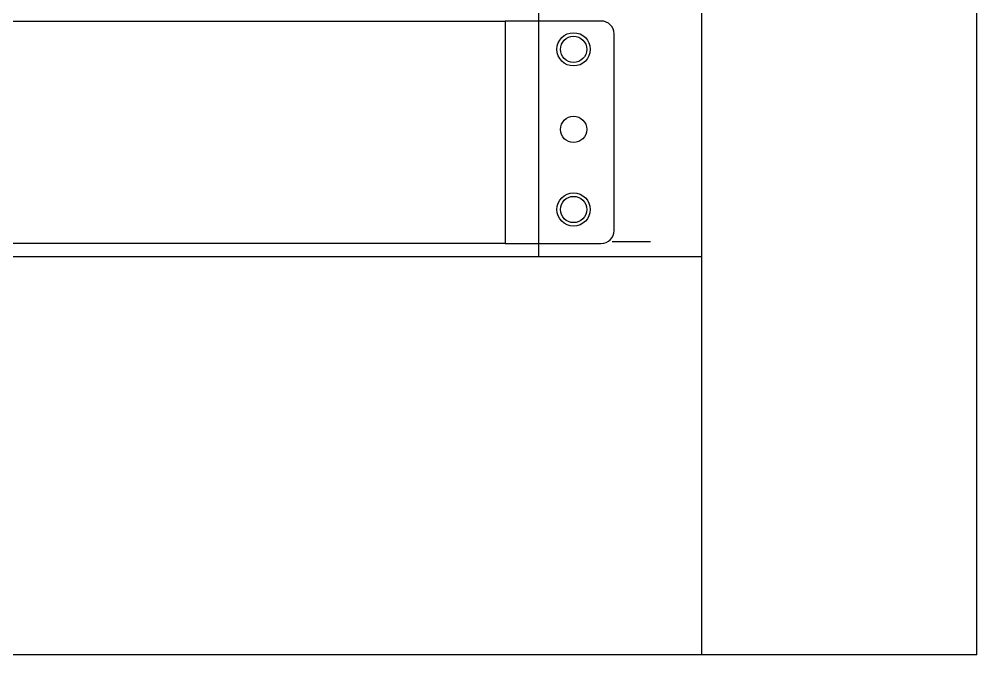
# Model space of a CAD drawing. Header units: millimetres. Extents: x 11355 to 11505, y 8083 to 8171.
# Drawn here: x 11372.57 to 11380.05, y 8082.59 to 8087.55 of the extents above; entities that cross this region are included whole.
import ezdxf

# ---------------------------------------------------------------- set-up
doc = ezdxf.new("R2010")
doc.units = ezdxf.units.MM
for name, color, linetype in [('Elem. Eléctricos - Termomagneticas', 7, 'Continuous'), ('Ordenador de Cables 1U', 7, 'Continuous'), ('Rack - Base 15U', 7, 'Continuous')]:
    doc.layers.add(name, color=color, linetype=linetype)

# ---------------------------------------------------------------- blocks, each defined once
blk = doc.blocks.new('Rack 15U - Gabitel')
for p, q in [((2386.938, 1371.1062), (2386.938, 1403.6653)), ((2389.0861, 1371.1062), (2389.0861, 1403.6653)), ((2385.668, 1374.212), (2385.668, 1400.827)), ((2386.238, 1374.332), (2386.538, 1374.332)), ((2386.938, 1374.212), (2366.628, 1374.212)), ((2389.0861, 1371.1062), (2364.4798, 1371.1062))]:
    blk.add_line(p, q)
for centre in [(2385.938, 1375.832), (2385.938, 1375.207), (2385.938, 1374.582)]:
    blk.add_circle(centre, 0.1025)
blk = doc.blocks.new('Ordenador de Cables 1U')
at = {"layer": 'Ordenador de Cables 1U'}
for p, q in [((-4.2738, 0), (12.9333, 0)), ((12.9333, 0), (12.9333, -1.7363)), ((13.6829, 0), (12.9333, 0)), ((13.7829, -1.6363), (13.7829, -0.1)), ((12.9333, -1.7363), (-4.2738, -1.7363)), ((12.9333, -1.7363), (13.6829, -1.7363))]:
    blk.add_line(p, q, dxfattribs=at)
for centre in [(13.4669, -0.2211), (13.4669, -1.4711)]:
    blk.add_circle(centre, 0.13, dxfattribs=at)
for centre, start, end in [((13.6829, -0.1), 0, 90), ((13.6829, -1.6363), 270, 0)]:
    blk.add_arc(centre, 0.1, start, end, dxfattribs=at)

msp = doc.modelspace()

# ---------------------------------------------------------------- block references
at = {"layer": 'Elem. Eléctricos - Termomagneticas', "color": 7}
msp.add_blockref('Ordenador de Cables 1U', (11363.4302, 8087.5345), dxfattribs=at)
at = {"layer": 'Rack - Base 15U'}
msp.add_blockref('Rack 15U - Gabitel', (8990.959, 6711.4813), dxfattribs=at)

doc.saveas('drawing.dxf')
